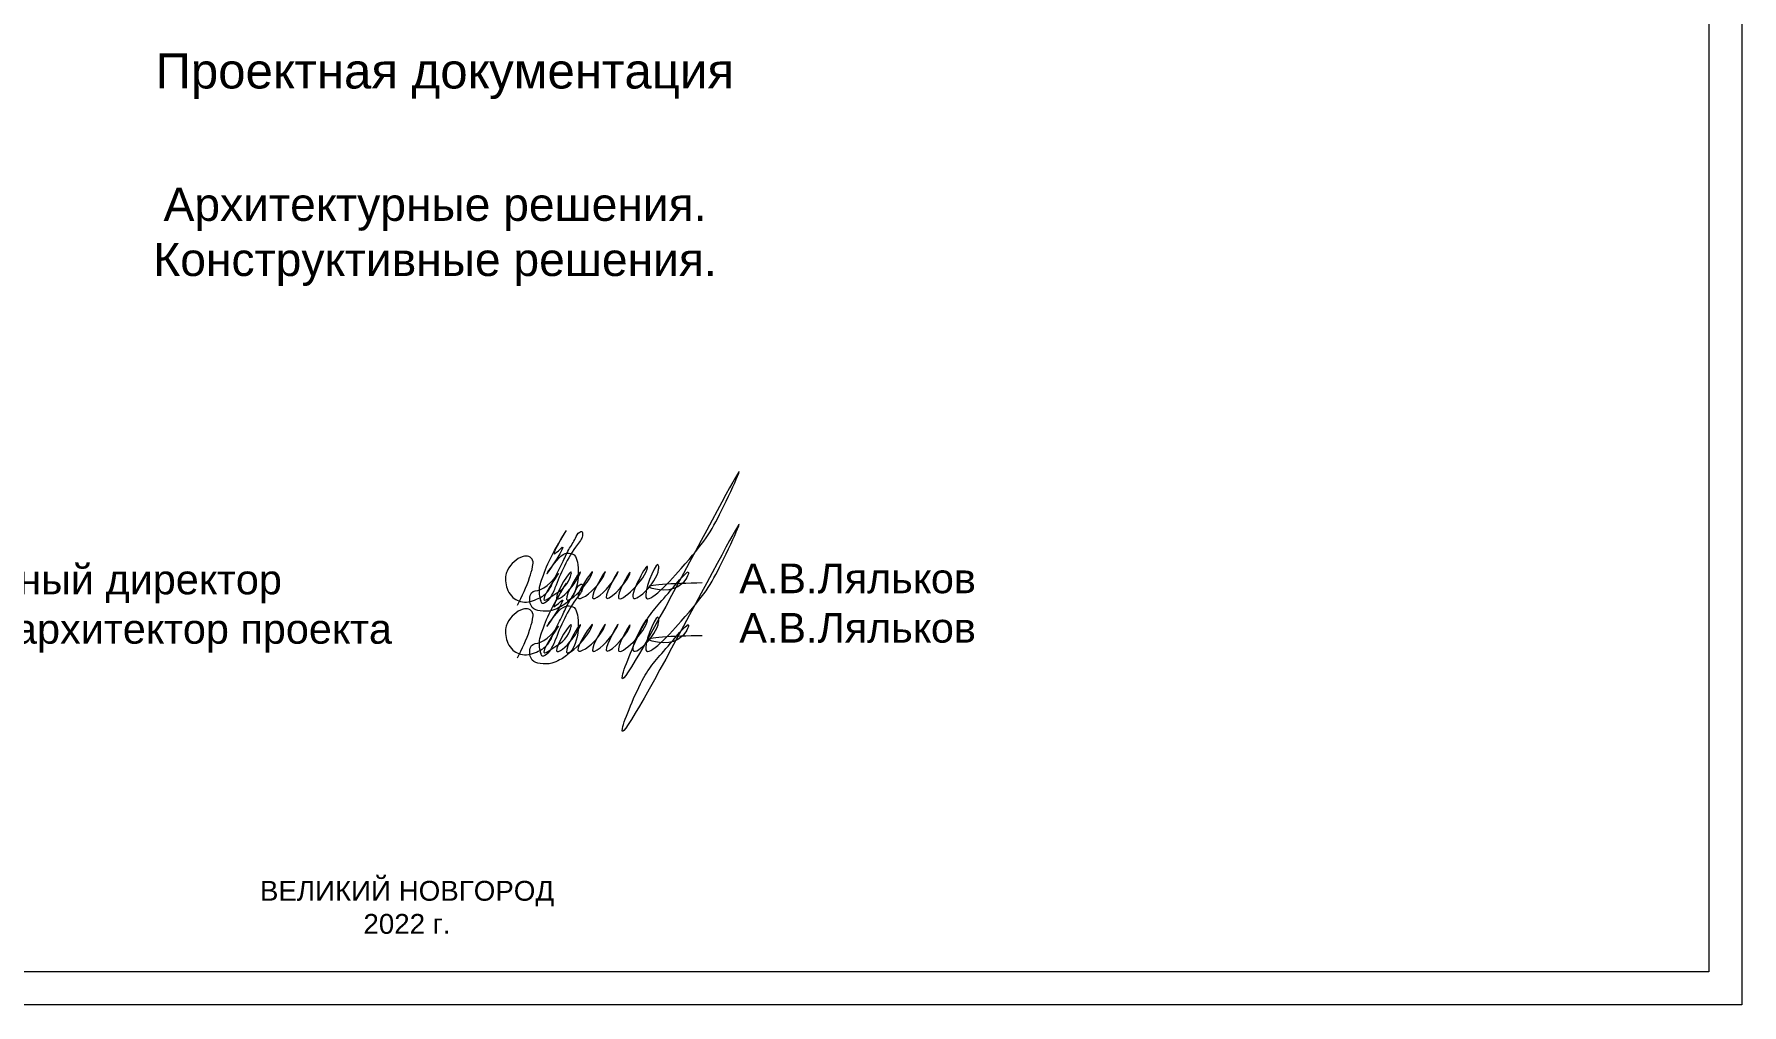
# Model space of a CAD drawing. Header units: metres. Extents: x 14591 to 15202, y 5442 to 5571.
# Drawn here: x 14606.66 to 14632.48, y 5478.8 to 5493.48 of the extents above; entities that cross this region are included whole.
import ezdxf

# ---------------------------------------------------------------- set-up
doc = ezdxf.new("R2010")
doc.units = ezdxf.units.M
doc.header["$MEASUREMENT"] = 0
doc.layers.add('ВК', color=7, linetype='Continuous', lineweight=0)
doc.layers.add('контур здания на ситуации', color=1, linetype='Continuous', lineweight=30)
doc.styles.add('GOST 2.304', font='CS_Gost2304.shx')

msp = doc.modelspace()

# ---------------------------------------------------------------- linework, layer by layer
at = {"layer": 'ВК', "color": 7, "linetype": 'Continuous', "lineweight": 0, "flags": 128}
msp.add_lwpolyline([(14632.47870778, 5478.79848889), (14591.47870778, 5478.79848889), (14591.47870778, 5507.79848889), (14632.47870778, 5507.79848889), (14632.47870778, 5478.79848889)], close=True, dxfattribs=at)
at = {"layer": 'ВК', "color": 7, "linetype": 'Continuous', "lineweight": 13, "flags": 128}
msp.add_lwpolyline([(14593.47870778, 5507.29848889), (14631.97870778, 5507.29848889), (14631.97870778, 5479.29848889), (14593.47870778, 5479.29848889), (14593.47870778, 5507.29848889)], close=True, dxfattribs=at)
at = {"layer": 'контур здания на ситуации', "color": 5, "linetype": 'Continuous', "lineweight": 0, "ltscale": 0.00128}
for points in [[(14613.96865844, 5484.84194644), (14614.15155584, 5485.26027205), (14614.19641974, 5485.42770639), (14614.19641974, 5485.52248864), (14614.14078855, 5485.57811983), (14614.05299624, 5485.57811983), (14613.91520462, 5485.4985658), (14613.81766355, 5485.3742386), (14613.79191804, 5485.30228718), (14613.79191804, 5485.18004738), (14613.82228798, 5485.06670524), (14613.89860146, 5484.95857299), (14613.98636115, 5484.9079049), (14614.10529809, 5484.88805354), (14614.22653233, 5484.92053816), (14614.33070695, 5484.9679189), (14614.40215724, 5485.02314469), (14614.5292911, 5485.243347), (14614.64721489, 5485.48574278), (14614.74292628, 5485.68246876), (14614.84309846, 5485.85597206), (14614.90939388, 5485.94889621), (14614.94032778, 5485.95718493), (14614.95225216, 5485.91268252), (14614.93263432, 5485.83946773), (14614.87478428, 5485.75958535), (14614.53411531, 5485.10322987), (14614.42585772, 5484.91572222), (14614.34477442, 5484.86890876), (14614.32308763, 5484.90647138), (14614.3130163, 5484.94405813), (14614.29966916, 5485.0785084), (14614.35867861, 5485.29873467), (14614.52763884, 5485.66695635), (14614.7026919, 5485.97015716), (14614.52979167, 5485.61864633), (14614.64227928, 5485.71768489), (14614.41287285, 5485.3203413), (14614.59235863, 5485.5528688), (14614.72449354, 5485.62915692), (14614.82469496, 5485.60230803), (14614.87243643, 5485.49518961), (14614.88652865, 5485.3225267), (14614.76043636, 5484.9255751), (14614.60407991, 5484.81104528), (14614.48906869, 5484.76306392), (14614.31233599, 5484.75637959), (14614.18980781, 5484.8083298), (14614.1675127, 5484.84694607), (14614.15405123, 5484.93711549), (14614.1785786, 5485.02865288), (14614.31346501, 5485.077794), (14614.58585906, 5485.32181071), (14614.38010799, 5484.91700542), (14614.48603226, 5484.97816083), (14614.76080454, 5485.2529331), (14614.78239452, 5485.33350801), (14614.55941016, 5484.94728778), (14614.79628659, 5485.12719254), (14614.91806424, 5485.34615499), (14614.70899795, 5484.93101821), (14614.9973625, 5485.15833149), (14615.10150434, 5485.34615499), (14614.88201409, 5484.95854218), (14615.177939, 5485.14739243), (14615.29636935, 5485.34615499), (14615.10077279, 5484.95449284), (14615.40339917, 5485.19765703), (14615.48803975, 5485.34615499), (14615.30701092, 5484.96019389), (14615.65901827, 5485.30231383), (14615.6676945, 5485.32407602), (14615.49227431, 5484.98148047), (14615.92724026, 5485.38580902), (14615.93198831, 5485.40352902), (14615.71093426, 5484.97514932), (14616.1012059, 5485.38597309), (14616.1012059, 5485.43753844), (14615.90665135, 5484.99601944), (14616.44155236, 5485.39659914), (14617.05448965, 5486.27501132), (14617.29491063, 5486.79257047), (14615.55350413, 5483.77636594), (14615.87971734, 5484.54593514), (14616.28008068, 5485.06362163), (14616.55290172, 5485.33644267), (14616.45381975, 5485.16482766), (14615.97270112, 5485.10716121), (14616.76136525, 5485.18298849)], [(14613.96865844, 5484.04503233), (14614.15155584, 5484.46335793), (14614.19641974, 5484.63079228), (14614.19641974, 5484.72557452), (14614.14078855, 5484.78120571), (14614.05299624, 5484.78120571), (14613.91520462, 5484.70165169), (14613.81766355, 5484.57732448), (14613.79191804, 5484.50537306), (14613.79191804, 5484.38313326), (14613.82228798, 5484.26979112), (14613.89860146, 5484.16165887), (14613.98636115, 5484.11099079), (14614.10529809, 5484.09113942), (14614.22653233, 5484.12362404), (14614.33070695, 5484.17100478), (14614.40215724, 5484.22623058), (14614.5292911, 5484.44643288), (14614.64721489, 5484.68882866), (14614.74292628, 5484.88555464), (14614.84309846, 5485.05905794), (14614.90939388, 5485.1519821), (14614.94032778, 5485.16027081), (14614.95225216, 5485.1157684), (14614.93263432, 5485.04255361), (14614.87478428, 5484.96267123), (14614.53411531, 5484.30631575), (14614.42585772, 5484.11880811), (14614.34477442, 5484.07199464), (14614.32308763, 5484.10955726), (14614.3130163, 5484.14714401), (14614.29966916, 5484.28159429), (14614.35867861, 5484.50182056), (14614.52763884, 5484.87004224), (14614.7026919, 5485.17324304), (14614.52979167, 5484.82173221), (14614.64227928, 5484.92077077), (14614.41287285, 5484.52342718), (14614.59235863, 5484.75595468), (14614.72449354, 5484.83224281), (14614.82469496, 5484.80539392), (14614.87243643, 5484.6982755), (14614.88652865, 5484.52561258), (14614.76043636, 5484.12866099), (14614.60407991, 5484.01413116), (14614.48906869, 5483.9661498), (14614.31233599, 5483.95946547), (14614.18980781, 5484.01141568), (14614.1675127, 5484.05003195), (14614.15405123, 5484.14020137), (14614.1785786, 5484.23173876), (14614.31346501, 5484.28087988), (14614.58585906, 5484.52489659), (14614.38010799, 5484.1200913), (14614.48603226, 5484.18124671), (14614.76080454, 5484.45601899), (14614.78239452, 5484.53659389), (14614.55941016, 5484.15037366), (14614.79628659, 5484.33027842), (14614.91806424, 5484.54924088), (14614.70899795, 5484.13410409), (14614.9973625, 5484.36141737), (14615.10150434, 5484.54924088), (14614.88201409, 5484.16162806), (14615.177939, 5484.35047832), (14615.29636935, 5484.54924088), (14615.10077279, 5484.15757872), (14615.40339917, 5484.40074291), (14615.48803975, 5484.54924088), (14615.30701092, 5484.16327977), (14615.65901827, 5484.50539972), (14615.6676945, 5484.5271619), (14615.49227431, 5484.18456635), (14615.92724026, 5484.5888949), (14615.93198831, 5484.6066149), (14615.71093426, 5484.1782352), (14616.1012059, 5484.58905897), (14616.1012059, 5484.64062432), (14615.90665135, 5484.19910532), (14616.44155236, 5484.59968503), (14617.05448965, 5485.47809721), (14617.29491063, 5485.99565635), (14615.55350413, 5482.97945182), (14615.87971734, 5483.74902102), (14616.28008068, 5484.26670751), (14616.55290172, 5484.53952855), (14616.45381975, 5484.36791355), (14615.97270112, 5484.31024709), (14616.76136525, 5484.38607437)]]:
    msp.add_spline(points, degree=3, dxfattribs=at)

# ---------------------------------------------------------------- texts
at = {"color": 7, "linetype": 'Continuous', "lineweight": 13, "attachment_point": 5, "style": 'GOST 2.304'}
for s, insert, char_height, width in [('\\fArial|b0|i0|c204204|p39;Проектная документация', (14612.86814441, 5492.84172233), 0.5319063005, 16.908312077), ('\\fArial|b0|i0|c204204|p39;Архитектурные решения.\\PКонструктивные решения.\\P', (14612.72108032, 5490.41192397), 0.5, 15.8940701225)]:
    msp.add_mtext(s, dxfattribs=dict(at, insert=insert, char_height=char_height, width=width))
at = {"color": 7, "linetype": 'Continuous', "lineweight": 13, "char_height": 0.4480002155, "attachment_point": 1, "style": 'GOST 2.304'}
for s, insert in [('\\fArial|b0|i0|c204204|p39;Генеральный директор\\PГлавный архитектор проекта                     \\P         ', (14603.65197063, 5485.45488706)), ('\\fArial|b0|i0|c204204|p39;А.В.Ляльков\\PА.В.Ляльков\\P', (14617.32093432, 5485.47124645))]:
    msp.add_mtext(s, dxfattribs=dict(at, insert=insert))
at = {"lineweight": 13, "insert": (14612.29728957, 5480.27093553), "char_height": 0.3, "width": 12.1204182722, "attachment_point": 5, "style": 'GOST 2.304'}
msp.add_mtext('\\fArial|b0|i0|c204204|p39;ВЕЛИКИЙ НОВГОРОД\\P2022 г.', dxfattribs=at)

doc.saveas('drawing.dxf')
